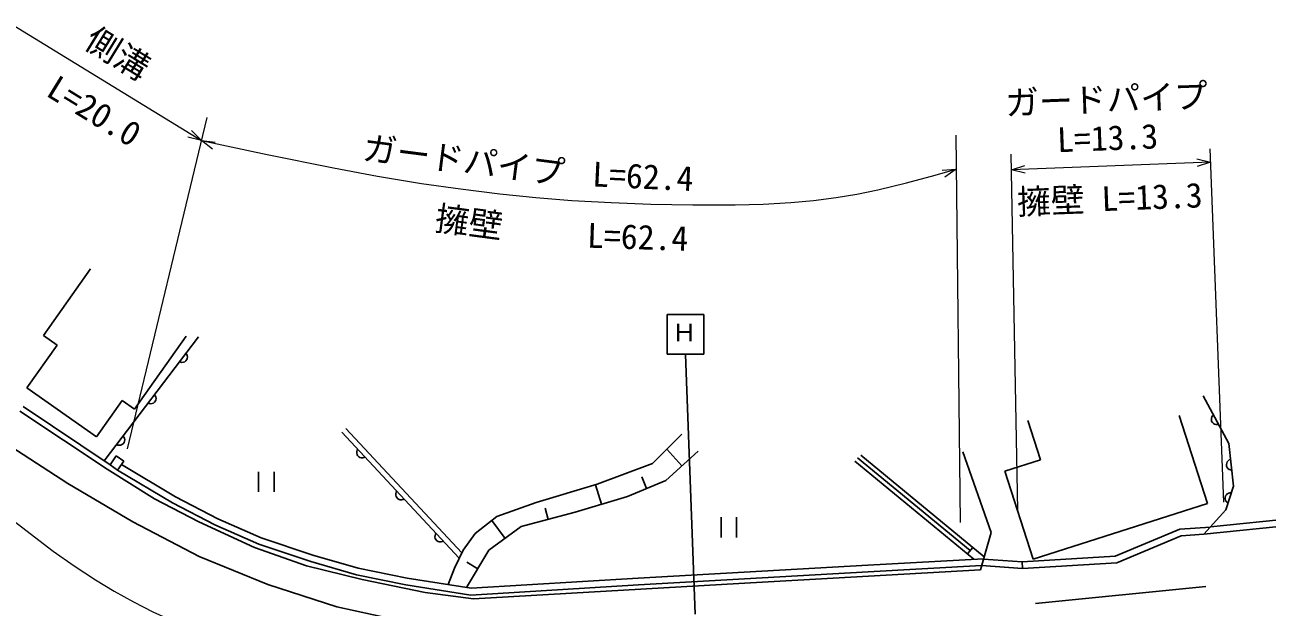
# Model space of a CAD drawing. Units: millimetres, scale not verified. Extents: x 40000 to 680000, y 20000 to 380000.
# Drawn here: x 295619 to 387547, y 276316 to 319460 of the extents above; entities that cross this region are included whole.
import ezdxf
from ezdxf.enums import TextEntityAlignment as Align

# ---------------------------------------------------------------- set-up
doc = ezdxf.new("R2010")
doc.units = ezdxf.units.MM
doc.header["$LTSCALE"] = 1000
doc.linetypes.add('CHAIN', pattern=[18.5, 12, -1.5, 3.5, -1.5])
for name, color, linetype, lineweight in [('M-BGD', 7, 'Continuous', 25), ('M-BGD-EXST', 7, 'Continuous', 25), ('M-BMK', 2, 'CHAIN', 13), ('M-STR-HTXT', 7, 'Continuous', 13)]:
    doc.layers.add(name, color=color, linetype=linetype, lineweight=lineweight)
doc.styles.add('ＭＳ ゴシック', font='')
doc.styles.get('ＭＳ ゴシック').set_extended_font_data('MS Gothic')

msp = doc.modelspace()

# ---------------------------------------------------------------- linework, layer by layer
at = {"layer": 'M-BGD'}
for p, q in [((296998, 296450), (300483, 301390)), ((298014, 295734), (296998, 296450)), ((301493, 287148), (308462, 296340)), ((307556, 296401), (303740, 290991)), ((298014, 295734), (295774, 292560)), ((300922, 288929), (295774, 292560)), ((302830, 291633), (300922, 288929)), ((303740, 290991), (302830, 291633)), ((384703, 288444), (382823, 291975)), ((295260, 290845), (301699, 286528)), ((295483, 291177), (301922, 286861)), ((381046, 290516), (383135, 283988)), ((369841, 290156), (370777, 287231)), ((319083, 289289), (327766, 279949)), ((327954, 280334), (319375, 289561)), ((344240, 289135), (342059, 286954)), ((294572, 288224), (298809, 285486)), ((343042, 285695), (345438, 287875)), ((344240, 286785), (343121, 288015)), ((367117, 281852), (365031, 287823)), ((385047, 285280), (384703, 288444)), ((301922, 286861), (302385, 287522)), ((302477, 286472), (301922, 286861)), ((302385, 287522), (302940, 287133)), ((302940, 287133), (302477, 286472)), ((302765, 286882), (306778, 284486)), ((342059, 286954), (337974, 285418)), ((357033, 287140), (365853, 279863)), ((357223, 287387), (365561, 280506)), ((357471, 287586), (366602, 280051)), ((368148, 286390), (370777, 287231)), ((301699, 286528), (305224, 284334)), ((302477, 286472), (306535, 284049)), ((312914, 286352), (312914, 284852)), ((314066, 284852), (314066, 286352)), ((341629, 285111), (341269, 285984)), ((370236, 279862), (368148, 286390)), ((298809, 285486), (303615, 282644)), ((337974, 285418), (333458, 284066)), ((338281, 283944), (337848, 285380)), ((340216, 284527), (343042, 285695)), ((384497, 283537), (385047, 285280)), ((305224, 284334), (308506, 282644)), ((306778, 284486), (309898, 282865)), ((333458, 284066), (330540, 283022)), ((336346, 283360), (340216, 284527)), ((306535, 284049), (309682, 282414)), ((332353, 282285), (336346, 283360)), ((334349, 282822), (334123, 283661)), ((383135, 283988), (370236, 279862)), ((382869, 281716), (384497, 283537)), ((382869, 281716), (397875, 283271)), ((397831, 283769), (383364, 282270)), ((303615, 282644), (308524, 280060)), ((308506, 282644), (312606, 280737)), ((309682, 282414), (312932, 280985)), ((309898, 282865), (313112, 281452)), ((330540, 283022), (328943, 281763)), ((329957, 280534), (332353, 282285)), ((331155, 281409), (330182, 282740)), ((347134, 282973), (347134, 281473)), ((348285, 281473), (348285, 282973)), ((381077, 282097), (383345, 282248)), ((313112, 281452), (316933, 280178)), ((328943, 281763), (328052, 280534)), ((366326, 279082), (367117, 281852)), ((376310, 280105), (381077, 282097)), ((376425, 279611), (381193, 281604)), ((381193, 281604), (382869, 281716)), ((312606, 280737), (316455, 279370)), ((312932, 280985), (316783, 279701)), ((328052, 280534), (327407, 279213)), ((328306, 277772), (329957, 280534)), ((365363, 280267), (365759, 280747)), ((308524, 280060), (313588, 277993)), ((316783, 279701), (320158, 278707)), ((316933, 280178), (320278, 279194)), ((329131, 279153), (328317, 279640)), ((358006, 279434), (366560, 279901)), ((366555, 279884), (369410, 279686)), ((369410, 279682), (376310, 280105)), ((369441, 279183), (369410, 279682)), ((369441, 279183), (376425, 279611)), ((316455, 279370), (320592, 278363)), ((320158, 278707), (323823, 277983)), ((320278, 279194), (323911, 278475)), ((327407, 279213), (326938, 277991)), ((341005, 278461), (358006, 279434)), ((341034, 277962), (358034, 278935)), ((348441, 278075), (366326, 279082)), ((358034, 278935), (366414, 279393)), ((366414, 279393), (369441, 279183)), ((313588, 277993), (318703, 276339)), ((320592, 278363), (325232, 277392)), ((323823, 277983), (328611, 277217)), ((323911, 278475), (328636, 277719)), ((328611, 277217), (341034, 277962)), ((328636, 277719), (341005, 278461)), ((328829, 276924), (348441, 278075)), ((370394, 276598), (383003, 277838)), ((325232, 277392), (328829, 276924)), ((318703, 276339), (322785, 275461))]:
    msp.add_line(p, q, dxfattribs=at)
for points in [[(307542, 295127), (307596, 295045), (307630, 294960), (307654, 294846), (307639, 294747), (307604, 294655), (307529, 294557), (307450, 294499), (307359, 294458), (307242, 294449), (307151, 294457), (307059, 294489)], [(305219, 292063), (305273, 291982), (305306, 291896), (305331, 291783), (305316, 291683), (305281, 291592), (305206, 291493), (305127, 291435), (305036, 291394), (304919, 291385), (304827, 291394), (304736, 291425)], [(383951, 289856), (383855, 289841), (383764, 289847), (383650, 289873), (383567, 289928), (383498, 289997), (383439, 290107), (383420, 290203), (383421, 290303), (383462, 290413), (383508, 290493), (383575, 290562)], [(302896, 288999), (302950, 288918), (302983, 288832), (303007, 288719), (302993, 288620), (302958, 288528), (302883, 288429), (302804, 288371), (302713, 288330), (302595, 288321), (302504, 288330), (302413, 288361)], [(320802, 287439), (320713, 287400), (320623, 287382), (320507, 287378), (320412, 287409), (320327, 287459), (320243, 287550), (320199, 287638), (320175, 287735), (320186, 287852), (320210, 287940), (320257, 288025)], [(384919, 286464), (384824, 286486), (384741, 286525), (384645, 286591), (384588, 286674), (384550, 286764), (384537, 286887), (384554, 286984), (384593, 287077), (384672, 287164), (384744, 287220), (384832, 287259)], [(323697, 284326), (323608, 284287), (323518, 284269), (323402, 284264), (323307, 284296), (323222, 284346), (323138, 284437), (323094, 284525), (323069, 284622), (323081, 284739), (323105, 284827), (323152, 284912)], [(384652, 284027), (384574, 284085), (384514, 284155), (384453, 284254), (384433, 284352), (384435, 284450), (384472, 284568), (384527, 284650), (384600, 284719), (384707, 284767), (384796, 284789), (384893, 284790)], [(326591, 281212), (326502, 281173), (326412, 281155), (326296, 281151), (326201, 281183), (326117, 281233), (326032, 281323), (325989, 281411), (325964, 281508), (325975, 281625), (326000, 281714), (326047, 281798)]]:
    msp.add_lwpolyline(points, dxfattribs=at)
at = {"layer": 'M-BGD-EXST'}
for p, q in [((345851, 297998), (343160, 297998)), ((343160, 297998), (343160, 295060)), ((345851, 295060), (345851, 297998)), ((343160, 295060), (345851, 295060)), ((344504, 295025), (345215, 275792))]:
    msp.add_line(p, q, dxfattribs=at)
at = {"layer": 'M-BMK'}
msp.add_lwpolyline([(293744, 283504), (297722, 280477), (299267, 279388), (300853, 278344), (302237, 277504), (303653, 276716), (305097, 275982), (306577, 275298), (311210, 273469), (315850, 271620), (316938, 271298), (318044, 271034), (320099, 270647), (322174, 270318), (325897, 269754), (329626, 269251), (330990, 269156), (332358, 269121), (333958, 269145), (335567, 269230), (337761, 269423), (339944, 269675), (343440, 270117), (346956, 270528)], dxfattribs=at)
at = {"layer": 'M-STR-HTXT'}
for p, q in [((293416, 320252), (308680, 310883)), ((309089, 312586), (303197, 288038)), ((364513, 311277), (364840, 282583)), ((369099, 283512), (368596, 309867)), ((383307, 310282), (384319, 284100)), ((383345, 309282), (368618, 308713))]:
    msp.add_line(p, q, dxfattribs=at)
for points in [[(307953, 311627), (308680, 310883), (307670, 311130)], [(309501, 310244), (308680, 310883), (309714, 310775)], [(308680, 310883), (313557, 309844), (318456, 308856), (321712, 308257), (324979, 307716), (327860, 307298), (330758, 306938), (333422, 306666), (336090, 306454), (339003, 306287), (341932, 306180), (345058, 306123), (348189, 306127), (350244, 306182), (352293, 306297), (353974, 306447), (355647, 306657), (357191, 306913), (358726, 307229), (360852, 307746), (362969, 308323), (363750, 308545), (364541, 308771)], [(369629, 308464), (368618, 308713), (369607, 309036)], [(382335, 309531), (383345, 309282), (382357, 308959)], [(363503, 308699), (364541, 308771), (363699, 308161)]]:
    msp.add_lwpolyline(points, dxfattribs=at)

# ---------------------------------------------------------------- texts
at = {"layer": 'M-BGD-EXST', "style": 'ＭＳ ゴシック'}
msp.add_text('Ｈ', height=1320, dxfattribs=at).set_placement((343517, 295610), align=Align.BOTTOM_LEFT)
at = {"layer": 'M-STR-HTXT', "style": 'ＭＳ ゴシック'}
for s, rotation, p in [('側溝', 328.5, (299606, 317403)), ('L=20.0', 328.5, (296805, 313786)), ('ガードパイプ', 2.2, (368221, 312204)), ('L=13.3', 2.2, (372056, 309469)), ('ガードパイプ', 352.7, (320479, 308938)), ('L=62.4', 357.3, (337551, 306945)), ('擁壁 L=13.3', 2.2, (369102, 304866)), ('擁壁', 352.5, (325827, 303719)), ('L=62.4', 358.1, (337182, 302404))]:
    msp.add_text(s, height=1833, rotation=rotation, dxfattribs=at).set_placement(p, align=Align.BOTTOM_LEFT)

doc.saveas('drawing.dxf')
